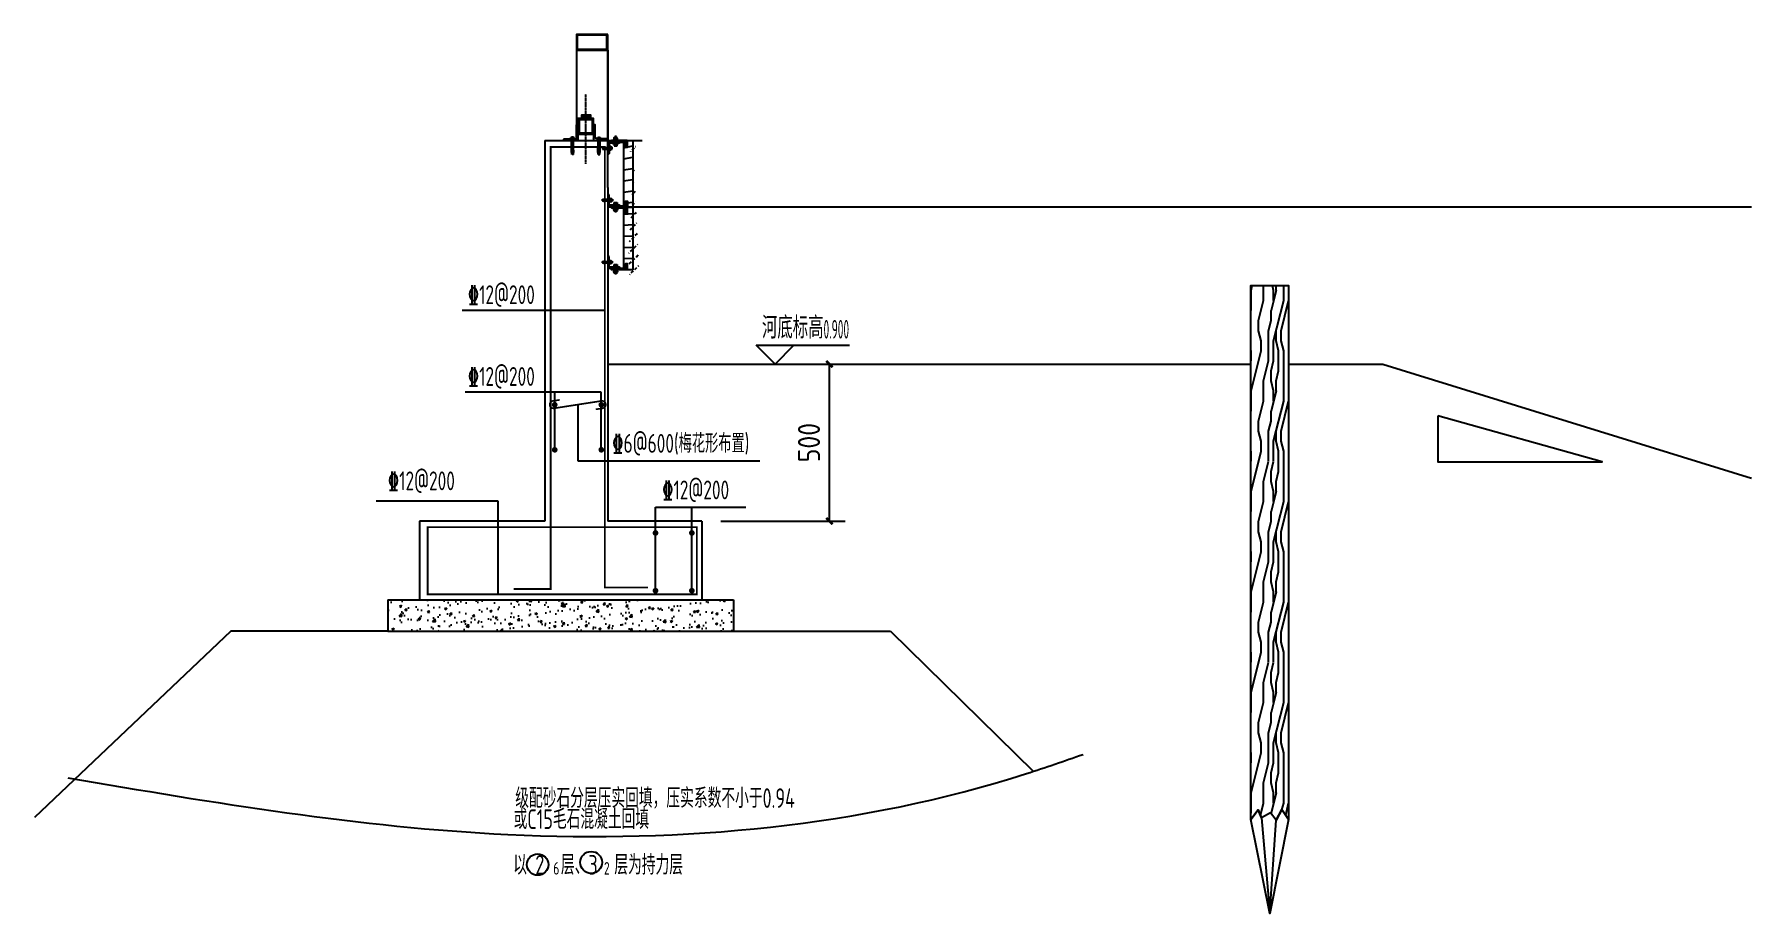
# Model space of a CAD drawing. Extents: x 343299501 to 344531018, y 671200678 to 672446893.
# Drawn here: x 344113405 to 344118873, y 671965953 to 671968753 of the extents above; entities that cross this region are included whole.
import ezdxf
from ezdxf.enums import TextEntityAlignment as Align

# ---------------------------------------------------------------- set-up
doc = ezdxf.new("R2010")
doc.units = 0
doc.header["$LTSCALE"] = 10
doc.header["$MEASUREMENT"] = 0
doc.linetypes.add('DASH', pattern=[0.35, 0.25, -0.1])
doc.linetypes.add('DOTE', pattern=[2.4200000000000004, 2, -0.2, 0.02, -0.2])
for name, color, linetype in [('0-1', 1, 'Continuous'), ('0-4', 4, 'Continuous'), ('0-5-中线', 5, 'DOTE'), ('0-8', 8, 'Continuous'), ('00-填充', 8, 'Continuous'), ('00-景观', 4, 'Continuous'), ('00-设施', 6, 'Continuous'), ('DIM_ELEV', 3, 'Continuous'), ('HJ(XT)-配景(其它)', 8, 'Continuous')]:
    doc.layers.add(name, color=color, linetype=linetype)
for name, color, linetype, lineweight in [('REIND', 1, 'Continuous', 0), ('REINL', 1, 'Continuous', 0), ('TEXT', 7, 'Continuous', 0)]:
    doc.layers.add(name, color=color, linetype=linetype, lineweight=lineweight)
doc.styles.add('_TCH_DIM', font='isocp.shx', dxfattribs={"width": 0.7, "bigfont": 'hztxt.shx'})
doc.styles.add('dim_font', font='ISOCP', dxfattribs={"width": 0.8, "bigfont": 'HZTXT'})
doc.styles.get("Standard").update_dxf_attribs({"font": 'gbenor.shx', "bigfont": 'gbcbig.shx'})
doc.styles.add('TSSD_Rein', font='tssdeng.shx', dxfattribs={"width": 0.7, "bigfont": 'hztxt.shx'})
doc.dimstyles.get("Standard").update_dxf_attribs({"dimscale": 100, "dimtxt": 3.5, "dimasz": 1, "dimexe": 2.5, "dimexo": 3, "dimgap": 1.5, "dimtad": 1, "dimdec": 0, "dimzin": 0, "dimdsep": 46, "dimtxsty": 'Standard', "dimblk": 'ARCHTICK', "dimcen": 0.09, "dimadec": 0, "dimazin": 0, "dimtfac": 1, "dimtdec": 0, "dimtix": 1, "dimtmove": 2, "dimatfit": 3, "dimfxl": 1, "dimtolj": 1, "dimtzin": 0, "dimarcsym": 0})

# ---------------------------------------------------------------- blocks, each defined once
blk = doc.blocks.new('A$C0A9333B6')
at = {"layer": 'HJ(XT)-配景(其它)', "color": 1, "linetype": 'DASH'}
for p, q in [((-4.466163769594601, 2.95355942155328), (-10.4661637695946, 2.95355942155328)), ((-10.4661637695946, 2.95355942155328), (-10.4661637695946, -13.04644057844649)), ((-4.466163769594601, 2.95355942155328), (-4.46616376959463, -13.04644057844649)), ((-4.447743607665416, 4.551718475470523), (-4.447743607665416, -14.39421847546936)), ((-4.000000000029104, 4.551718475470523), (-4.447743607665416, 4.551718475470523)), ((-4.000000000029104, -14.39421847546936), (-4.000000000029104, 4.551718475470523)), ((64.16140201549149, 0.8720531440157373), (34.21205471561774, -0.04644057844673455)), ((64.16140201549149, 0.8720531440157373), (64.16140201549149, -1.127946855984263)), ((34.21205471561774, -2.046440578446735), (-12.50588482086263, -2.04644057844672)), ((-12.50588482086263, -2.04644057844672), (-12.50588482086263, -8.046440578446493)), ((34.21205471561774, -8.046440578446962), (-12.50588482086263, -8.046440578446493)), ((-4.46616376959463, -13.04644057844649), (-10.4661637695946, -13.04644057844649)), ((-4.447743607665416, -14.39421847546936), (-4.000000000029104, -14.39421847546936)), ((34.21205471561774, -0.04644057844673455), (2.494115179137367, -0.04644057844673455)), ((2.494115179137367, -0.04644057844673455), (2.494115179137367, -10.04644057844662)), ((33.98258605311227, -10.04644057844696), (2.494115179137367, -10.04644057844662)), ((64.16140201549149, -10.96493430090977), (34.21205471561774, -10.04644057844696)), ((73.1106774201248, -0.9226674559212853), (34.4415231569341, -2.046440578446735)), ((73.11067742012483, -9.170213700972866), (34.4415231569341, -8.046440578446962)), ((64.16140201549149, -8.964934300909775), (64.16140201549149, -10.96493430090977)), ((73.1106774201248, -0.9226674559212853), (73.11067742012483, -9.170213700972866))]:
    blk.add_line(p, q, dxfattribs=at)
for points in [[(-12.3670375586004, -1.927348196687433), (-11.72864771565415, -8.194504611333457, 10.80356157906058)], [(-11.66344052408309, -1.927348196687433), (-11.02505068113683, -8.194504611333457, 10.80356157906058)], [(-10.88986257246779, -1.768558456635049), (-10.46616376959463, -5.928064908131148, 10.80356157906058)]]:
    blk.add_lwpolyline(points, format="xyb", dxfattribs=at)
at = {"layer": 'HJ(XT)-配景(其它)', "color": 1, "style": 'dim_font', "width": 0.8, "flags": 9}
for tag in ['YSIZE', 'XSIZE']:
    blk.add_attdef(tag, (-4.471157936005909, -5.72180610343554), '', height=0.5, rotation=270, dxfattribs=at)
blk = doc.blocks.new('_ArchTick')
at = {"color": 0, "linetype": 'ByBlock', "const_width": 0.4}
blk.add_lwpolyline([(-0.5, -0.5), (0.5, 0.5)], dxfattribs=at)
blk = doc.blocks.new('*D14')
at = {"color": 0, "lineweight": -2, "ltscale": 2, "transparency": 16777216}
for p, q in [((344115591.1241224, 671967703.4815705), (344115986.8439758, 671967703.4815705)), ((344115936.8439758, 671967203.2145652), (344115936.8439758, 671967703.4815705)), ((344115591.1241224, 671967203.2145652), (344115986.8439758, 671967203.2145652))]:
    blk.add_line(p, q, dxfattribs=at)
at = {"layer": 'Defpoints', "color": 0, "ltscale": 2, "transparency": 16777216}
for p in [(344115531.1241224, 671967703.4815705), (344115936.8439758, 671967703.4815705), (344115531.1241224, 671967203.2145652)]:
    blk.add_point(p, dxfattribs=at)
at = {"color": 0, "lineweight": -2, "ltscale": 2, "transparency": 16777216, "xscale": 20, "yscale": 20, "zscale": 20}
for p, rotation in [((344115936.8439758, 671967703.4815705), 90), ((344115936.8439758, 671967203.2145652), 270)]:
    blk.add_blockref('_ArchTick', p, dxfattribs=dict(at, rotation=rotation))
at = {"color": 0, "ltscale": 2, "transparency": 16777216, "insert": (344115871.8439757, 671967453.348068), "char_height": 70, "attachment_point": 5, "rotation": 90}
blk.add_mtext('\\A1;500', dxfattribs=at)

msp = doc.modelspace()

# ---------------------------------------------------------------- hatches: boundary and pattern name
h = msp.add_hatch()
h.set_pattern_fill('混凝土', color=8, scale=10)
h.set_pattern_definition([(49.99999999999999, (344113620.568378, 671968705.913483), (71.72601826007535, -6.275213498259511), [7.5, -82.5]), (355, (344113620.568378, 671968705.913483), (-13.8751333613, 75.21921337000119), [6, -66]), (100.4514, (344113626.545546, 671968705.3905491), (57.85093817140216, 68.94395420609536), [6.374019000000001, -70.1142112]), (46.18420000000002, (344113620.568378, 671968725.913483), (106.7241048625644, -16.55190143290181), [11.24999999999994, -123.7499999999996]), (96.6356, (344113629.4620525, 671968724.5341524), (93.46627055487033, 97.41178709004417), [9.561028799999999, -105.1713]), (351.1842, (344113620.568378, 671968725.913483), (93.46619451336272, 97.41186009253246), [9, -99]), (21, (344113630.568378, 671968720.913483), (59.69070521184616, -40.26188906653388), [7.5, -82.5]), (326.0000000000001, (344113630.568378, 671968720.913483), (24.33153319215817, 72.5150045046853), [6, -66]), (71.4514, (344113635.5426013, 671968717.5583224), (84.02226285814899, 32.25304967099524), [6.374019000000001, -70.1142112]), (37.50000000000001, (344113620.568378, 671968705.913483), (1.215985531729067, 33.28938538313115), [0, -65.19999999999999, 0, -67, 0, -66.25]), (7.499999999999999, (344113620.568378, 671968705.913483), (26.30695374421486, 39.44117118823603), [0, -38.2, 0, -63.7, 0, -25.25]), (327.5, (344113598.268378, 671968705.913483), (53.3822436172409, -2.255487173437976), [0, -25, 0, -78, 0, -103.5]), (317.5, (344113588.268378, 671968705.913483), (58.31861693423862, 10.01049823323177), [0, -32.5, 0, -51.8, 0, -73.5])])
h.paths.add_polyline_path([(344115631.1241224, 671966953.2145652), (344114531.1241224, 671966953.2145652), (344114531.1241224, 671966853.2145652), (344115631.1241224, 671966853.2145652)])
at = {"layer": '0-1'}
h = msp.add_hatch(dxfattribs=at)
h.set_pattern_fill('ANSI34', color=256, scale=0.8, style=0)
h.set_pattern_definition([(45.00000000000001, (149615936.6169737, 802451284.5059906), (-10.77630734528299, 10.77630734528299), []), (45.00000000000001, (149615940.2090777, 802451284.5059906), (-10.77630734528299, 10.77630734528299), []), (45.00000000000001, (149615943.8011817, 802451284.5059906), (-10.77630734528299, 10.77630734528299), []), (45.00000000000001, (149615947.3932937, 802451284.5059906), (-10.77630734528299, 10.77630734528299), [])])
edge = h.paths.add_edge_path()
edge.add_line((344115136.1241224, 671968465.2145654), (344115136.1241226, 671968415.2145655))
edge.add_line((344115136.1241226, 671968415.2145655), (344115091.1241226, 671968415.2145652))
edge.add_line((344115091.1241226, 671968415.2145652), (344115091.1241226, 671968418.5645652))
edge.add_arc((344115092.7741227, 671968418.5645652), 1.650000035762787, 90.00000206975409, 180, ccw=False)
edge.add_line((344115092.7741226, 671968420.2145653), (344115126.1241226, 671968420.2145654))
edge.add_arc((344115126.1241226, 671968425.2145654), 5, 270, 360)
edge.add_line((344115131.1241226, 671968425.2145654), (344115131.1241224, 671968463.5645654))
edge.add_arc((344115132.7741224, 671968463.5645654), 1.649999976158142, 90, 180, ccw=False)
edge.add_line((344115132.7741224, 671968465.2145654), (344115136.1241224, 671968465.2145654))
h = msp.add_hatch(dxfattribs=at)
h.set_pattern_fill('ANSI34', color=256, scale=0.8, style=0)
h.set_pattern_definition([(45.00000000000001, (149615933.7239496, 802451284.5059906), (-10.77630734528299, 10.77630734528299), []), (45.00000000000001, (149615937.3160537, 802451284.5059906), (-10.77630734528299, 10.77630734528299), []), (45.00000000000001, (149615940.9081576, 802451284.5059906), (-10.77630734528299, 10.77630734528299), []), (45.00000000000001, (149615944.5002696, 802451284.5059906), (-10.77630734528299, 10.77630734528299), [])])
edge = h.paths.add_edge_path()
edge.add_line((344115186.1241227, 671968465.2145654), (344115186.1241224, 671968415.2145655))
edge.add_line((344115186.1241224, 671968415.2145655), (344115231.1241224, 671968415.2145652))
edge.add_line((344115231.1241224, 671968415.2145652), (344115231.1241224, 671968418.5645652))
edge.add_arc((344115229.4741224, 671968418.5645652), 1.650000035762787, 0, 89.99999793024584)
edge.add_line((344115229.4741225, 671968420.2145653), (344115196.1241224, 671968420.2145654))
edge.add_arc((344115196.1241225, 671968425.2145654), 5, 180, 269.9999993169811, ccw=False)
edge.add_line((344115191.1241225, 671968425.2145654), (344115191.1241227, 671968463.5645654))
edge.add_arc((344115189.4741227, 671968463.5645654), 1.649999976158142, 0, 90)
edge.add_line((344115189.4741227, 671968465.2145654), (344115186.1241227, 671968465.2145654))
at = {"layer": '0-8'}
h = msp.add_hatch(dxfattribs=at)
h.set_pattern_fill('天然石材', color=256, scale=5, style=0)
h.set_pattern_definition([(45, (743784.5864790678, 205609.9551614523), (-17.67767660073149, 17.6776766007315), []), (45, (743793.2800915837, 205600.9795939922), (-17.67767660073149, 17.6776766007315), [9.868425, -5.6391])])
h.paths.add_polyline_path([(344115281.1241224, 671968003.2145652), (344115311.1241224, 671968003.2145652), (344115311.1241224, 671968415.214565), (344115294.3949109, 671968415.2145652), (344115294.3949109, 671968394.214565), (344115287.3949109, 671968394.2145652), (344115287.3949109, 671968409.2145652), (344115281.1241224, 671968409.2145652)])
at = {"layer": '00-填充'}
h = msp.add_hatch(dxfattribs=at)
h.set_pattern_fill('木纹02', color=256, scale=80, angle=90, style=0)
h.set_pattern_definition([(90, (344117279.1241225, 671965953.4815706), (-320, 1.959434878635765e-14), [64, -96, 32, -128]), (90, (344117271.1241225, 671966177.4815706), (-320, 1.959434878635765e-14), [64, -256]), (90, (344117255.1241225, 671966145.4815706), (-320, 1.959434878635765e-14), [32, -288]), (90, (344117247.1241225, 671965969.4815706), (-320, 1.959434878635765e-14), [16, -224, 16, -64]), (90, (344117231.1241225, 671966081.4815706), (-320, 1.959434878635765e-14), [64, -96, 16, -144]), (90, (344117223.1241225, 671966001.4815706), (-320, 1.959434878635765e-14), [48, -272]), (90, (344117215.1241225, 671966081.4815706), (-320, 1.959434878635765e-14), [96, -224]), (90, (344117207.1241225, 671965985.4815706), (-320, 1.959434878635765e-14), [64, -256]), (90, (344117199.1241225, 671966113.4815706), (-320, 1.959434878635765e-14), [160, -160]), (90, (344117183.1241225, 671966017.4815706), (-320, 1.959434878635765e-14), [32, -96, 64, -128]), (90, (344117175.1241225, 671966241.4815706), (-320, 1.959434878635765e-14), [64, -256]), (90, (344117167.1241225, 671966177.4815706), (-320, 1.959434878635765e-14), [32, -288]), (90, (344117159.1241225, 671966113.4815706), (-320, 1.959434878635765e-14), [32, -288]), (90, (344117151.1241225, 671965953.4815706), (-320, 1.959434878635765e-14), [64, -256]), (90, (344117143.1241225, 671966113.4815706), (-320, 1.959434878635765e-14), [64, -256]), (90, (344117127.1241225, 671966113.4815706), (-320, 1.959434878635765e-14), [64, -64, 64, -128]), (90, (344117111.1241225, 671966049.4815706), (-320, 1.959434878635765e-14), [32, -160, 64, -64]), (90, (344117103.1241225, 671966113.4815706), (-320, 1.959434878635765e-14), [96, -224]), (90, (344117087.1241225, 671966113.4815706), (-320, 1.959434878635765e-14), [64, -256]), (90, (344117079.1241225, 671965985.4815706), (-320, 1.959434878635765e-14), [96, -128, 32, -64]), (90, (344117063.1241225, 671965985.4815706), (-320, 1.959434878635765e-14), [160, -160]), (90, (344117055.1241225, 671966177.4815706), (-320, 1.959434878635765e-14), [32, -288]), (90, (344117047.1241225, 671966081.4815706), (-320, 1.959434878635765e-14), [64, -256]), (90, (344117039.1241225, 671966017.4815706), (-320, 1.959434878635765e-14), [32, -128, 32, -128]), (90, (344117031.1241225, 671965985.4815706), (-320, 1.959434878635765e-14), [32, -96, 64, -128]), (90, (344117023.1241225, 671966049.4815706), (-320, 1.959434878635765e-14), [32, -160, 32, -96]), (90, (344117015.1241225, 671966113.4815706), (-320, 1.959434878635765e-14), [96, -224]), (90, (344116999.1241225, 671965985.4815706), (-320, 1.959434878635765e-14), [64, -256]), (90, (344116991.1241225, 671966145.4815706), (-320, 1.959434878635765e-14), [32, -288]), (90, (344116983.1241225, 671966209.4815706), (-320, 1.959434878635765e-14), [32, -288]), (104.03624347, (344117255.1241225, 671966177.4815706), (1.170271174302282e-08, 319.9999999908682), [32.96, -1286.43376832]), (104.03624347, (344117183.1241225, 671966209.4815706), (1.170271174302282e-08, 319.9999999908682), [32.96, -1286.43376832]), (104.03624347, (344116991.1241225, 671966177.4815706), (1.170271174302282e-08, 319.9999999908682), [32.96, -1286.43376832]), (104.03624347, (344117111.1241225, 671966081.4815706), (1.170271174302282e-08, 319.9999999908682), [32.96, -1286.43376832]), (104.03624347, (344117063.1241225, 671966145.4815706), (1.170271174302282e-08, 319.9999999908682), [32.96, -1286.43376832]), (104.03624347, (344117087.1241225, 671966177.4815706), (1.170271174302282e-08, 319.9999999908682), [32.96, -1286.43376832]), (104.03624347, (344117031.1241225, 671966017.4815706), (1.170271174302282e-08, 319.9999999908682), [32.96, -1286.43376832]), (104.03624347, (344117047.1241225, 671966145.4815706), (1.170271174302282e-08, 319.9999999908682), [32.96, -1286.43376832]), (104.03624347, (344117167.1241225, 671966209.4815706), (1.170271174302282e-08, 319.9999999908682), [65.92, -1253.47376832]), (104.03624347, (344117143.1241225, 671966177.4815706), (1.170271174302282e-08, 319.9999999908682), [65.92, -1253.47376832]), (104.03624347, (344117127.1241225, 671966177.4815706), (1.170271174302282e-08, 319.9999999908682), [65.92, -1253.47376832]), (255.9637565300001, (344117231.1241225, 671966081.4815706), (1.170277913573561e-08, -319.9999999908682), [32.96, -65.92, 32.96, -1187.55376832]), (255.9637565300001, (344117183.1241225, 671966017.4815706), (1.170277913573561e-08, -319.9999999908682), [32.96, -1286.43376832]), (255.9637565300001, (344117039.1241225, 671966017.4815706), (1.170277913573561e-08, -319.9999999908682), [65.92, -1253.47376832]), (284.03624347, (344117271.1241225, 671966177.4815706), (-1.170274727015961e-08, -319.9999999908682), [32.96, -1286.43376832]), (75.96375652999997, (344117271.1241225, 671966241.4815706), (-1.170259261826747e-08, 319.9999999908682), [32.96, -1286.43376832]), (75.96375652999997, (344117159.1241225, 671966145.4815706), (-1.170259261826747e-08, 319.9999999908682), [32.96, -1286.43376832]), (75.96375652999997, (344117103.1241225, 671966209.4815706), (-1.170259261826747e-08, 319.9999999908682), [32.96, -1286.43376832]), (75.96375652999997, (344117079.1241225, 671966081.4815706), (-1.170259261826747e-08, 319.9999999908682), [32.96, -1286.43376832]), (75.96375652999997, (344117039.1241225, 671966049.4815706), (-1.170259261826747e-08, 319.9999999908682), [32.96, -1286.43376832]), (75.96375652999997, (344117023.1241225, 671966081.4815706), (-1.170259261826747e-08, 319.9999999908682), [32.96, -1286.43376832]), (75.96375652999997, (344117079.1241225, 671966081.4815706), (-1.170259261826747e-08, 319.9999999908682), [32.96, -1286.43376832]), (75.96375652999997, (344117031.1241225, 671966177.4815706), (-1.170259261826747e-08, 319.9999999908682), [131.84, -1187.55376832]), (75.96375652999997, (344117247.1241225, 671965985.4815706), (-1.170259261826747e-08, 319.9999999908682), [131.84, -1187.55376832]), (75.96375652999997, (344117223.1241225, 671966017.4815706), (-1.170259261826747e-08, 319.9999999908682), [131.84, -1187.55376832]), (75.96375652999997, (344117207.1241225, 671966049.4815706), (-1.170259261826747e-08, 319.9999999908682), [32.96, -65.92, 65.92, -1154.59376832]), (75.96375652999997, (344117183.1241225, 671966049.4815706), (-1.170259261826747e-08, 319.9999999908682), [65.92, -65.92, 65.92, -1121.63376832]), (75.96375652999997, (344117151.1241225, 671966017.4815706), (-1.170259261826747e-08, 319.9999999908682), [131.84, -1187.55376832]), (75.96375652999997, (344117127.1241225, 671965985.4815706), (-1.170259261826747e-08, 319.9999999908682), [131.84, -1187.55376832]), (75.96375652999997, (344117111.1241225, 671965985.4815706), (-1.170259261826747e-08, 319.9999999908682), [131.84, -1187.55376832]), (75.96375652999997, (344117015.1241225, 671966209.4815706), (-1.170259261826747e-08, 319.9999999908682), [32.96, -1286.43376832]), (75.96376753, (344116983.1241225, 671966241.4815706), (-6.144729236362664e-05, 319.9999999908623), [65.92, -1253.47376832]), (75.96376753, (344116999.1241225, 671966049.4815706), (-6.144729236362664e-05, 319.9999999908623), [65.92, -1253.47376832]), (75.96375753000005, (344117279.1241225, 671966017.4815706), (-5.59675636319199e-06, 319.9999999908682), [131.84, -1187.55376832]), (75.96375753000005, (344117055.1241225, 671966209.4815706), (-5.59675636319199e-06, 319.9999999908682), [98.88, -1220.51376832]), (75.96375753000005, (344117079.1241225, 671966241.4815706), (-5.59675636319199e-06, 319.9999999908682), [197.76, -1121.63376832])])
h.paths.add_polyline_path([(344117399.1241225, 671966253.4815706), (344117377.0300542, 671966285.2538304), (344117358.97066, 671966251.6383387), (344117339.1241225, 671965953.4815706)], flags=17)
h.paths.add_polyline_path([(344117312.2458589, 671966258.805037), (344117301.5842454, 671966284.5596834), (344117279.1241225, 671966253.4815706), (344117339.1241225, 671965953.4815706)], flags=17)
h.paths.add_polyline_path([(344117312.2458589, 671966258.805037), (344117339.1241225, 671965953.4815706), (344117279.1241225, 671966253.4815706), (344117279.1241225, 671967953.4815706), (344117399.1241225, 671967953.4815706), (344117399.1241225, 671966253.4815706), (344117339.1241225, 671965953.4815706), (344117358.97066, 671966251.6383387), (344117377.0300542, 671966285.2538304), (344117399.1241225, 671966253.4815706), (344117377.0300542, 671966285.2538304), (344117358.97066, 671966251.6383387), (344117340.9964722, 671966274.2360933), (344117312.2458589, 671966258.805037), (344117301.5842454, 671966284.5596834), (344117279.1241225, 671966253.4815706), (344117301.5842454, 671966284.5596834)])

# ---------------------------------------------------------------- linework, layer by layer
msp.add_line((344115031.1241224, 671968415.2145652), (344115340.8546481, 671968415.2145652))
at = {"color": 4}
msp.add_line((344115231.1241224, 671968265.2145652), (344115231.1241224, 671967203.2145652), dxfattribs=at)
at = {"ltscale": 2}
for p, q in [((344115221.7880776, 671967874.1724203), (344114767.9663678, 671967874.1724203)), ((344115210.5665618, 671967613.8760474), (344114776.8425148, 671967613.8760474)), ((344115062.2155164, 671967434.9236761), (344115062.2155164, 671967613.8760474)), ((344115135.4991989, 671967574.2620775), (344115135.4991989, 671967395.7833804)), ((344115210.5665618, 671967434.9236761), (344115210.5665618, 671967613.8760474)), ((344115135.4991989, 671967395.7833804), (344115715.5141897, 671967395.7833804)), ((344114881.7521663, 671967266.3442422), (344114493.8389366, 671967266.3442422)), ((344114881.7521663, 671966971.144206), (344114881.7521663, 671967266.3442422)), ((344115383.0767527, 671966981.8432767), (344115383.0767527, 671967247.3082335)), ((344115383.0767527, 671967247.3082335), (344115670.9899824, 671967247.3082335)), ((344115498.8205618, 671966986.3432767), (344115498.8205618, 671967247.3082335)), ((344114030.7490115, 671966853.2145652), (344113405.2388089, 671966260.1166766)), ((344114532.7490115, 671966853.2145652), (344114030.7490115, 671966853.2145652)), ((344115629.4992334, 671966853.2145652), (344116131.4992334, 671966853.2145652)), ((344116131.4992334, 671966853.2145652), (344116586.562037, 671966406.5714456))]:
    msp.add_line(p, q, dxfattribs=at)
at = {"color": 8}
for points in [[(344115231.1241224, 671968753.2112666), (344115131.1241224, 671968753.2112666), (344115131.1241224, 671968703.2112666), (344115231.1241224, 671968703.2112666), (344115231.1241224, 671968753.2112666)], [(344115131.1241224, 671968703.2112666), (344115131.1241224, 671968415.2112666)], [(344115231.1241224, 671968703.2112666), (344115231.1241224, 671968415.2112666)]]:
    msp.add_lwpolyline(points, dxfattribs=at)
msp.add_lwpolyline([(344115228.1241224, 671968750.2112666), (344115134.1241224, 671968750.2112666), (344115134.1241224, 671968706.2112666), (344115228.1241224, 671968706.2112666)], close=True, dxfattribs=at)
at = {"color": 8, "ltscale": 2}
msp.add_lwpolyline([(344115231.1241224, 671968415.2145652), (344115231.1241224, 671968711.2069693)], dxfattribs=at)
at = {"color": 4}
for points in [[(344115031.1241224, 671968415.2145652), (344115031.1241224, 671967203.2145652)], [(344115281.1241224, 671968409.2145652), (344115281.1241224, 671968003.2145652)], [(344115294.3949109, 671968415.2145652), (344115311.1241224, 671968415.2145652)], [(344115311.1241224, 671968415.2145652), (344115311.1241224, 671968003.2145652)], [(344115294.3949109, 671968203.2145652), (344115311.1241224, 671968203.2145652)], [(344115311.1241224, 671968003.2145652), (344115281.1241224, 671968003.2145652)], [(344117399.1241225, 671967703.4815705), (344117699.1241225, 671967703.4815705), (344118873.3977724, 671967339.656801)], [(344115031.1241224, 671967203.2145652), (344114631.1241224, 671967203.2145652)], [(344114631.1241224, 671967203.2145652), (344114631.1241224, 671966953.2145652)], [(344115531.1241224, 671967203.2145652), (344115231.1241224, 671967203.2145652)], [(344115531.1241224, 671967203.2145652), (344115531.1241224, 671966953.2145652)], [(344114531.1241224, 671966953.2145652), (344115631.1241224, 671966953.2145652)], [(344114531.1241224, 671966953.2145652), (344114531.1241224, 671966853.2145652), (344115631.1241224, 671966853.2145652)], [(344115631.1241224, 671966953.2145652), (344115631.1241224, 671966853.2145652)]]:
    msp.add_lwpolyline(points, dxfattribs=at)
at = {"color": 5}
msp.add_lwpolyline([(344115231.1241224, 671968203.4815705), (344118873.3977724, 671968203.4815705)], dxfattribs=at)
at = {"ltscale": 2}
for centre, radius in [((344115007.7849386, 671966109.7371116), 34.18961977958679), ((344115178.1152619, 671966116.5742183), 34.94975244998932)]:
    msp.add_circle(centre, radius, dxfattribs=at)
msp.add_spline([(344113512.0393914, 671966385.779672), (344114912.4046176, 671966205.7753695), (344116564.2957465, 671966399.3639772), (344116744.4394454, 671966460.49335)], degree=3, dxfattribs=at)
at = {"layer": '0-1'}
for points in [[(344115147.7011032, 671968485.2145655), (344115177.4401659, 671968485.2145655), (344115177.4401659, 671968496.0356832), (344115147.7011032, 671968496.0356832)], [(344115140.1241226, 671968481.2145655), (344115140.1241226, 671968439.2145655), (344115182.1241226, 671968439.2145655), (344115182.1241226, 671968481.2145655)]]:
    msp.add_lwpolyline(points, close=True, dxfattribs=at)
for points in [[(344115147.7011032, 671968496.0356832), (344115177.4401659, 671968496.0356832)], [(344115147.7011032, 671968494.3743709), (344115177.4401659, 671968494.3743709)], [(344115136.1241226, 671968485.2145655), (344115136.1241226, 671968435.2145655), (344115186.1241226, 671968435.2145655), (344115186.1241226, 671968485.2145655), (344115136.1241226, 671968485.2145655)], [(344115147.7011032, 671968493.1560752), (344115177.4401659, 671968493.1560752)]]:
    msp.add_lwpolyline(points, dxfattribs=at)
for points in [[(344115136.1241224, 671968465.2145654), (344115136.1241226, 671968415.2145655), (344115091.1241226, 671968415.2145652), (344115091.1241226, 671968418.5645652, -0.4142135623729739), (344115092.7741226, 671968420.2145653), (344115126.1241226, 671968420.2145654, 0.4142135623730935), (344115131.1241226, 671968425.2145654), (344115131.1241224, 671968463.5645654, -0.4142135623729739), (344115132.7741224, 671968465.2145654)], [(344115186.1241227, 671968465.2145654), (344115186.1241224, 671968415.2145655), (344115231.1241224, 671968415.2145652), (344115231.1241224, 671968418.5645652, 0.4142135623729739), (344115229.4741225, 671968420.2145653), (344115196.1241224, 671968420.2145654, -0.4142135623730935), (344115191.1241225, 671968425.2145654), (344115191.1241227, 671968463.5645654, 0.4142135623729739), (344115189.4741227, 671968465.2145654)], [(344115235.1241224, 671968374.2145652, -0.4142135623730951), (344115231.1241224, 671968370.2145652), (344115231.1241224, 671968370.2145652), (344115231.1241224, 671968410.2145652), (344115271.1241224, 671968410.2145652, -0.4142135623730728), (344115267.1241224, 671968406.2145652), (344115235.1241224, 671968406.2145652)], [(344115235.1241224, 671968241.7145652, 0.4142135623730951), (344115231.1241224, 671968245.7145652), (344115231.1241224, 671968245.7145652), (344115231.1241224, 671968205.7145652), (344115271.1241224, 671968205.7145652, 0.4142135623730728), (344115267.1241224, 671968209.7145652), (344115235.1241224, 671968209.7145652)], [(344115235.1241224, 671968044.2145652, 0.4142135623730951), (344115231.1241224, 671968048.2145652), (344115231.1241224, 671968048.2145652), (344115231.1241224, 671968008.2145652), (344115271.1241224, 671968008.2145652, 0.4142135623730728), (344115267.1241224, 671968012.2145652), (344115235.1241224, 671968012.2145652)]]:
    msp.add_lwpolyline(points, format="xyb", close=True, dxfattribs=at)
at = {"layer": '0-4'}
for points in [[(344115231.1241225, 671968265.2145652), (344115231.1241225, 671968415.2145652)], [(344115281.1241224, 671968409.2145652), (344115287.3949109, 671968409.2145652), (344115287.3949109, 671968394.2145652), (344115294.3949109, 671968394.2145652), (344115294.3949109, 671968415.2145652)], [(344115281.1241224, 671968206.7145652), (344115287.3949109, 671968206.7145652), (344115287.3949109, 671968221.7145652), (344115294.3949109, 671968221.7145652), (344115294.3949109, 671968203.2145652)], [(344115281.1241224, 671968199.7145652), (344115287.3949109, 671968199.7145652), (344115287.3949109, 671968184.7145652), (344115294.3949109, 671968184.7145652), (344115294.3949109, 671968203.2145652)], [(344115231.1241224, 671967703.4815705), (344117279.1241225, 671967703.4815705)]]:
    msp.add_lwpolyline(points, dxfattribs=at)
at = {"layer": '0-5-中线', "ltscale": 0.03}
msp.add_line((344115161.1241226, 671968341.0799677), (344115161.1241226, 671968563.242776), dxfattribs=at)
at = {"layer": '00-景观'}
msp.add_lwpolyline([(344117312.2458589, 671966258.805037), (344117339.1241225, 671965953.4815706), (344117279.1241225, 671966253.4815706), (344117279.1241225, 671967953.4815706), (344117399.1241225, 671967953.4815706), (344117399.1241225, 671966253.4815706), (344117339.1241225, 671965953.4815706), (344117358.97066, 671966251.6383387), (344117377.0300542, 671966285.2538304), (344117399.1241225, 671966253.4815706), (344117377.0300542, 671966285.2538304), (344117358.97066, 671966251.6383387), (344117340.9964722, 671966274.2360933), (344117312.2458589, 671966258.805037), (344117301.5842454, 671966284.5596834), (344117279.1241225, 671966253.4815706), (344117301.5842454, 671966284.5596834), (344117312.2458589, 671966258.805037)], dxfattribs=at)
at = {"layer": '00-设施'}
for p, q in [((344115214.2392381, 671968392.8649749), (344115221.8254887, 671968394.4292479)), ((344115214.2392381, 671968392.8649749), (344115214.2392381, 671968387.97782)), ((344115214.2392381, 671968392.8649749), (344115231.1241224, 671968392.8649749)), ((344115214.2392381, 671968387.97782), (344115221.8254888, 671968386.413547)), ((344115214.2392381, 671968387.97782), (344115231.1241224, 671968387.97782)), ((344115221.8254887, 671968394.4292479), (344115221.8254888, 671968392.8649749)), ((344115221.8254888, 671968386.413547), (344115221.8254888, 671968387.97782)), ((344115236.795008, 671968395.3896312), (344115236.795008, 671968385.7017503)), ((344115236.795008, 671968387.4404453), (344115236.795008, 671968393.6301144)), ((344115240.6597762, 671968395.9896312), (344115237.395008, 671968395.9896312)), ((344115237.395008, 671968385.1017503), (344115240.6597762, 671968385.1017503)), ((344115237.4081959, 671968393.2823582), (344115240.6465884, 671968393.2823582)), ((344115237.4081959, 671968387.8090233), (344115240.6465884, 671968387.8090233)), ((344115241.2597762, 671968385.7017503), (344115241.2597762, 671968395.3896312)), ((344115245.4507914, 671968393.4891708), (344115241.2597762, 671968393.4891708)), ((344115241.2597762, 671968387.3536241), (344115245.4507914, 671968387.3536241)), ((344115245.4507914, 671968387.3536241), (344115245.4507914, 671968393.4891708)), ((344115249.7908503, 671968402.9014242), (344115249.7908503, 671968406.2413849)), ((344115249.7908503, 671968402.9014242), (344115262.7472188, 671968402.9014242)), ((344115249.8847168, 671968417.2338803), (344115249.8847168, 671968415.2145652)), ((344115262.6533524, 671968417.2338803), (344115249.8847168, 671968417.2338803)), ((344115250.7008009, 671968422.7695341), (344115250.7008009, 671968419.5047659)), ((344115251.0199606, 671968423.3695341), (344115260.9886818, 671968423.3695341)), ((344115261.312161, 671968402.9014242), (344115251.2259081, 671968402.9014242)), ((344115251.2259081, 671968402.9014242), (344115251.2259081, 671968398.3296808)), ((344115251.2259081, 671968398.3296808), (344115261.312161, 671968398.3296808)), ((344115260.9886818, 671968423.3695341), (344115251.3008009, 671968423.3695341)), ((344115251.3008009, 671968418.9047658), (344115260.9886818, 671968418.9047658)), ((344115259.2499867, 671968418.9047658), (344115253.0603176, 671968418.9047658)), ((344115253.2012613, 671968427.5605493), (344115253.2012613, 671968423.3695341)), ((344115259.3368079, 671968427.5605493), (344115253.2012613, 671968427.5605493)), ((344115253.4080738, 671968419.5179536), (344115253.4080738, 671968422.7563462)), ((344115253.8254572, 671968398.3296808), (344115253.8254572, 671968402.9014242)), ((344115258.7126119, 671968398.3296808), (344115258.712612, 671968402.9014242)), ((344115258.8814088, 671968419.5179536), (344115258.8814088, 671968422.7563462)), ((344115259.3368079, 671968423.3695341), (344115259.3368079, 671968427.5605493)), ((344115260.9886818, 671968423.3695341), (344115261.3128479, 671968423.3695341)), ((344115261.312161, 671968398.3296808), (344115261.312161, 671968402.9014242)), ((344115261.5886818, 671968419.5047659), (344115261.5886818, 671968422.7695341)), ((344115262.6533524, 671968415.2145652), (344115262.6533524, 671968417.2338803)), ((344115262.7472188, 671968402.9014242), (344115262.7472188, 671968406.2413849)), ((344115214.2392381, 671968227.9513103), (344115221.8254888, 671968229.5155833)), ((344115214.2392381, 671968227.9513103), (344115231.1241224, 671968227.9513103)), ((344115214.2392381, 671968223.0641555), (344115214.2392381, 671968227.9513103)), ((344115214.2392381, 671968223.0641555), (344115231.1241224, 671968223.0641555)), ((344115214.2392381, 671968223.0641555), (344115221.8254888, 671968221.4998825)), ((344115221.8254888, 671968229.5155833), (344115221.8254888, 671968227.9513103)), ((344115221.8254888, 671968221.4998825), (344115221.8254888, 671968223.0641555)), ((344115237.1048073, 671968220.5394992), (344115237.1048073, 671968230.22738)), ((344115237.1048073, 671968228.488685), (344115237.1048073, 671968222.2990159)), ((344115237.7048073, 671968230.8273801), (344115240.9695756, 671968230.8273801)), ((344115237.7179952, 671968228.120107), (344115240.9563877, 671968228.120107)), ((344115237.7179952, 671968222.6467721), (344115240.9563877, 671968222.6467721)), ((344115241.5695755, 671968230.22738), (344115241.5695755, 671968220.5394992)), ((344115241.5695755, 671968220.2586589), (344115241.5695755, 671968230.22738)), ((344115241.5695755, 671968228.5755062), (344115245.7605907, 671968228.5755062)), ((344115245.7605907, 671968222.4399595), (344115241.5695755, 671968222.4399595)), ((344115245.7605907, 671968228.5755062), (344115245.7605907, 671968222.4399595)), ((344115240.9695756, 671968219.9394991), (344115237.7048073, 671968219.9394991)), ((344115249.7908503, 671968213.0277061), (344115262.7472188, 671968213.0277061)), ((344115249.7908503, 671968213.0277061), (344115249.7908503, 671968209.6877455)), ((344115249.8847168, 671968198.69525), (344115249.8847168, 671968200.7145652)), ((344115262.6533524, 671968198.69525), (344115249.8847168, 671968198.69525)), ((344115250.7008009, 671968193.1595962), (344115250.7008009, 671968196.4243644)), ((344115251.0199606, 671968192.5595962), (344115260.9886818, 671968192.5595962)), ((344115251.2259081, 671968217.5994494), (344115261.312161, 671968217.5994495)), ((344115251.2259081, 671968213.0277061), (344115251.2259081, 671968217.5994494)), ((344115261.312161, 671968213.0277061), (344115251.2259081, 671968213.0277061)), ((344115251.3008009, 671968197.0243645), (344115260.9886818, 671968197.0243645)), ((344115260.9886818, 671968192.5595962), (344115251.3008009, 671968192.5595962)), ((344115259.2499867, 671968197.0243645), (344115253.0603176, 671968197.0243645)), ((344115253.2012613, 671968188.368581), (344115253.2012613, 671968192.5595962)), ((344115259.3368079, 671968188.368581), (344115253.2012613, 671968188.368581)), ((344115253.8254572, 671968217.5994495), (344115253.8254572, 671968213.0277061)), ((344115258.7126119, 671968217.5994494), (344115258.7126119, 671968213.0277061)), ((344115258.8814088, 671968196.4111767), (344115258.8814088, 671968193.1727841)), ((344115259.3368079, 671968192.5595962), (344115259.3368079, 671968188.368581)), ((344115260.9886818, 671968192.5595962), (344115261.3128479, 671968192.5595962)), ((344115261.312161, 671968217.5994495), (344115261.312161, 671968213.0277061)), ((344115261.5886818, 671968196.4243644), (344115261.5886818, 671968193.1595962)), ((344115262.6533524, 671968200.7145652), (344115262.6533524, 671968198.69525)), ((344115262.7472188, 671968213.0277061), (344115262.7472188, 671968209.6877455)), ((344115214.2392381, 671968030.4513103), (344115221.8254888, 671968032.0155833)), ((344115214.2392381, 671968025.5641555), (344115214.2392381, 671968030.4513103)), ((344115214.2392381, 671968030.4513103), (344115231.1241224, 671968030.4513103)), ((344115214.2392381, 671968025.5641555), (344115221.8254887, 671968023.9998825)), ((344115214.2392381, 671968025.5641555), (344115231.1241224, 671968025.5641555)), ((344115221.8254888, 671968032.0155833), (344115221.8254888, 671968030.4513103)), ((344115221.8254887, 671968023.9998825), (344115221.8254888, 671968025.5641555)), ((344115236.795008, 671968023.0394992), (344115236.795008, 671968032.72738)), ((344115236.795008, 671968030.988685), (344115236.795008, 671968024.7990159)), ((344115237.395008, 671968033.3273801), (344115240.6597762, 671968033.3273801)), ((344115240.6597762, 671968022.4394991), (344115237.395008, 671968022.4394991)), ((344115237.4081959, 671968030.620107), (344115240.6465884, 671968030.620107)), ((344115237.4081959, 671968025.1467721), (344115240.6465884, 671968025.1467721)), ((344115241.2597762, 671968032.72738), (344115241.2597762, 671968023.0394992)), ((344115241.2597762, 671968031.0755062), (344115245.4507914, 671968031.0755062)), ((344115245.4507914, 671968024.9399595), (344115241.2597762, 671968024.9399595)), ((344115245.4507914, 671968031.0755062), (344115245.4507914, 671968024.9399595)), ((344115249.7908503, 671968015.5277061), (344115249.7908503, 671968012.1877455)), ((344115249.7908503, 671968015.5277061), (344115262.7472188, 671968015.5277061)), ((344115249.8847168, 671968001.19525), (344115249.8847168, 671968003.2145652)), ((344115251.2259081, 671968015.5277061), (344115251.2259081, 671968020.0994495)), ((344115251.2259081, 671968020.0994495), (344115261.312161, 671968020.0994495)), ((344115261.312161, 671968015.5277061), (344115251.2259081, 671968015.5277061)), ((344115253.8254572, 671968020.0994495), (344115253.8254572, 671968015.5277061)), ((344115258.7126119, 671968020.0994495), (344115258.712612, 671968015.5277061)), ((344115261.312161, 671968020.0994495), (344115261.312161, 671968015.5277061)), ((344115262.6533524, 671968003.2145652), (344115262.6533524, 671968001.19525)), ((344115262.7472188, 671968015.5277061), (344115262.7472188, 671968012.1877455)), ((344115262.6533524, 671968001.19525), (344115249.8847168, 671968001.19525)), ((344115250.7008009, 671967995.6595962), (344115250.7008009, 671967998.9243644)), ((344115251.0199606, 671967995.0595962), (344115260.9886818, 671967995.0595962)), ((344115251.3008009, 671967999.5243645), (344115260.9886818, 671967999.5243645)), ((344115260.9886818, 671967995.0595962), (344115251.3008009, 671967995.0595962)), ((344115259.2499867, 671967999.5243645), (344115253.0603176, 671967999.5243645)), ((344115253.2012613, 671967990.868581), (344115253.2012613, 671967995.0595962)), ((344115259.3368079, 671967990.868581), (344115253.2012613, 671967990.868581)), ((344115253.4080738, 671967998.9111767), (344115253.4080738, 671967995.6727841)), ((344115258.8814088, 671967998.9111767), (344115258.8814088, 671967995.6727841)), ((344115259.3368079, 671967995.0595962), (344115259.3368079, 671967990.868581)), ((344115260.9886818, 671967995.0595962), (344115261.3128479, 671967995.0595962)), ((344115261.5886818, 671967998.9243644), (344115261.5886818, 671967995.6595962))]:
    msp.add_line(p, q, dxfattribs=at)
for points in [[(344115236.795008, 671968385.7017503), (344115236.795008, 671968395.1410446), (344115235.1241224, 671968395.1410446), (344115235.1241224, 671968385.7017503)], [(344115260.9886818, 671968418.9047658), (344115251.5493874, 671968418.9047658), (344115251.5493874, 671968417.2338803), (344115260.9886818, 671968417.2338803)], [(344115237.1048073, 671968230.22738), (344115237.1048073, 671968220.7880857), (344115235.1241224, 671968220.7880857), (344115235.1241224, 671968230.22738)], [(344115260.9886818, 671968197.0243645), (344115251.5493874, 671968197.0243645), (344115251.5493874, 671968198.69525), (344115260.9886818, 671968198.69525)], [(344115236.795008, 671968032.72738), (344115236.795008, 671968023.2880857), (344115235.1241224, 671968023.2880857), (344115235.1241224, 671968032.72738)], [(344115260.9886818, 671967999.5243645), (344115251.5493874, 671967999.5243645), (344115251.5493874, 671968001.19525), (344115260.9886818, 671968001.19525)]]:
    msp.add_lwpolyline(points, close=True, dxfattribs=at)
for points in [[(344115293.3949109, 671968415.2145652), (344115242.6115554, 671968415.2145652), (344115242.6115554, 671968410.2145652), (344115288.3949109, 671968410.2145652), (344115288.3949109, 671968395.2145652), (344115293.3949109, 671968395.2145652), (344115293.3949109, 671968415.2145652)], [(344115288.3949109, 671968200.7145652), (344115288.3949109, 671968185.7145652), (344115293.3949109, 671968185.7145652), (344115293.3949109, 671968220.7145652), (344115288.3949109, 671968220.7145652), (344115288.3949109, 671968205.7145652), (344115242.6115554, 671968205.7145652), (344115242.6115554, 671968200.7145652), (344115288.3949109, 671968200.7145652)], [(344115293.3949109, 671968003.2145652), (344115242.6115554, 671968003.2145652), (344115242.6115554, 671968008.2145652), (344115288.3949109, 671968008.2145652), (344115288.3949109, 671968023.2145652), (344115293.3949109, 671968023.2145652), (344115293.3949109, 671968003.2145652)]]:
    msp.add_lwpolyline(points, dxfattribs=at)
for centre, radius, start, end in [((344115237.395008, 671968395.3896312), 0.6000000000000001, 90, 180), ((344115237.6677819, 671968394.1688863), 0.9237516704571676, 199.123539004523, 253.6793407305194), ((344115237.6677819, 671968392.39583), 0.9237516704571676, 106.3206592694806, 160.876460995477), ((344115237.6677819, 671968388.6955514), 0.9237516704571676, 199.123539004523, 253.6793407305194), ((344115237.6677818, 671968386.922495), 0.9237516704571676, 106.3206592694806, 160.876460995477), ((344115237.395008, 671968385.7017503), 0.6000000000000001, 180, 270), ((344115240.3870023, 671968394.1688863), 0.9237516704571676, 286.3206592694806, 340.876460995477), ((344115240.3870023, 671968392.39583), 0.9237516704571676, 19.12353900452299, 73.67934073051937), ((344115240.3870023, 671968388.6955514), 0.9237516704571676, 286.3206592694806, 340.876460995477), ((344115240.3870023, 671968386.922495), 0.9237516704571676, 19.12353900452299, 73.67934073051937), ((344115240.6597762, 671968395.3896312), 0.6000000000000001, 0, 90), ((344115240.6597762, 671968385.7017503), 0.6000000000000001, 270, 0), ((344115251.3008009, 671968422.7695341), 0.6000000000000001, 90, 180), ((344115251.3008009, 671968419.5047659), 0.6000000000000001, 180, 270), ((344115252.5215456, 671968422.4967602), 0.9237516704571676, 16.32065926940602, 70.876462114223), ((344115252.5215456, 671968419.7775397), 0.9237516704571676, 289.123537885777, 343.679340730594), ((344115254.294602, 671968422.4967602), 0.9237516704571676, 109.123537885777, 163.679340730594), ((344115254.294602, 671968419.7775397), 0.9237516704571676, 196.320659269406, 250.876462114223), ((344115257.9948806, 671968422.4967602), 0.9237516704571676, 16.32065926940602, 70.876462114223), ((344115257.9948806, 671968419.7775397), 0.9237516704571676, 289.123537885777, 343.679340730594), ((344115259.767937, 671968422.4967602), 0.9237516704571676, 109.123537885777, 163.679340730594), ((344115259.767937, 671968419.7775397), 0.9237516704571676, 196.320659269406, 250.876462114223), ((344115260.9886818, 671968422.7695341), 0.6000000000000001, 0, 90), ((344115260.9886818, 671968419.5047659), 0.6000000000000001, 270, 0), ((344115237.7048073, 671968230.22738), 0.6000000000000001, 90, 180), ((344115237.9775812, 671968229.0066353), 0.9237516704571676, 199.123539004523, 253.6793407305194), ((344115237.9775812, 671968227.2335789), 0.9237516704571676, 106.3206592694806, 160.876460995477), ((344115237.9775812, 671968223.5333004), 0.9237516704571676, 199.123539004523, 253.6793407305194), ((344115237.9775812, 671968221.760244), 0.9237516704571676, 106.3206592694806, 160.876460995477), ((344115240.6968017, 671968229.0066353), 0.9237516704571676, 286.3206592694806, 340.876460995477), ((344115240.6968017, 671968227.2335789), 0.9237516704571676, 19.12353900452299, 73.67934073051937), ((344115240.6968017, 671968223.5333004), 0.9237516704571676, 286.3206592694806, 340.876460995477), ((344115240.6968017, 671968221.760244), 0.9237516704571676, 19.12353900452299, 73.67934073051937), ((344115240.9695756, 671968230.22738), 0.6000000000000001, 0, 90), ((344115237.7048073, 671968220.5394992), 0.6000000000000001, 180, 270), ((344115240.9695756, 671968220.5394992), 0.6000000000000001, 270, 0), ((344115251.3008009, 671968196.4243644), 0.6000000000000001, 90, 180), ((344115251.3008009, 671968193.1595962), 0.6000000000000001, 180, 270), ((344115252.5215456, 671968196.1515906), 0.9237516704571676, 16.32065926940602, 70.876462114223), ((344115254.294602, 671968196.1515906), 0.9237516704571676, 109.123537885777, 163.679340730594), ((344115257.9948806, 671968196.1515906), 0.9237516704571676, 16.32065926940602, 70.876462114223), ((344115257.9948806, 671968193.4323701), 0.9237516704571676, 289.123537885777, 343.679340730594), ((344115259.767937, 671968196.1515906), 0.9237516704571676, 109.123537885777, 163.679340730594), ((344115259.767937, 671968193.4323701), 0.9237516704571676, 196.320659269406, 250.876462114223), ((344115260.9886818, 671968196.4243644), 0.6000000000000001, 0, 90), ((344115260.9886818, 671968193.1595962), 0.6000000000000001, 270, 0), ((344115237.395008, 671968032.72738), 0.6000000000000001, 90, 180), ((344115237.6677818, 671968031.5066353), 0.9237516704571676, 199.1235454579516, 253.6793407305194), ((344115237.6677819, 671968029.7335789), 0.9237516704571676, 106.3206592694806, 160.8764545420484), ((344115237.6677819, 671968026.0333003), 0.9237516704571676, 199.1235454579516, 253.6793407305194), ((344115237.6677819, 671968024.260244), 0.9237516704571676, 106.3206592694806, 160.8764545420484), ((344115237.395008, 671968023.0394992), 0.6000000000000001, 180, 270), ((344115240.3870023, 671968031.5066353), 0.9237516704571676, 286.3206592694806, 340.8764545420484), ((344115240.3870023, 671968029.7335789), 0.9237516704571676, 19.1235454579516, 73.67934073051937), ((344115240.3870023, 671968026.0333003), 0.9237516704571676, 286.3206592694806, 340.8764545420484), ((344115240.3870023, 671968024.260244), 0.9237516704571676, 19.1235454579516, 73.67934073051937), ((344115240.6597762, 671968032.72738), 0.6000000000000001, 0, 90), ((344115240.6597762, 671968023.0394992), 0.6000000000000001, 270, 0), ((344115251.3008009, 671967998.9243644), 0.6000000000000001, 90, 180), ((344115251.3008009, 671967995.6595962), 0.6000000000000001, 180, 270), ((344115252.5215456, 671967998.6515906), 0.9237516704571676, 16.32065926940602, 70.876462114223), ((344115252.5215456, 671967995.9323701), 0.9237516704571676, 289.123537885777, 343.679340730594), ((344115254.294602, 671967998.6515906), 0.9237516704571676, 109.123537885777, 163.679340730594), ((344115254.294602, 671967995.9323701), 0.9237516704571676, 196.320659269406, 250.876462114223), ((344115257.9948806, 671967998.6515906), 0.9237516704571676, 16.32065926940602, 70.876462114223), ((344115257.9948806, 671967995.9323701), 0.9237516704571676, 289.123537885777, 343.679340730594), ((344115259.767937, 671967998.6515906), 0.9237516704571676, 109.123537885777, 163.679340730594), ((344115259.767937, 671967995.9323701), 0.9237516704571676, 196.320659269406, 250.876462114223), ((344115260.9886818, 671967998.9243644), 0.6000000000000001, 0, 90), ((344115260.9886818, 671967995.6595962), 0.6000000000000001, 270, 0)]:
    msp.add_arc(centre, radius, start, end, dxfattribs=at)
at = {"layer": 'DIM_ELEV'}
for p, q in [((344115763.7243884, 671967703.4815705), (344115703.7243884, 671967763.4815705)), ((344115703.7243884, 671967763.4815705), (344116000.5146586, 671967763.4815705)), ((344115763.7243884, 671967703.4815705), (344115823.7243884, 671967763.4815705))]:
    msp.add_line(p, q, dxfattribs=at)
msp.add_lwpolyline([(344117873.9063869, 671967538.9324331), (344117873.9063869, 671967392.3356937), (344118397.709594, 671967392.3356937), (344117873.9063869, 671967538.9324331)], dxfattribs=at)
at = {"layer": 'REIND', "const_width": 9}
for points in [[(344115057.7155164, 671967573.7985784, 1), (344115066.7155164, 671967573.7985784, 1)], [(344115206.0665618, 671967573.7985784, 1), (344115215.0665618, 671967573.7985784, 1)], [(344115057.7155164, 671967430.4236761, 1), (344115066.7155164, 671967430.4236761, 1)], [(344115206.0665618, 671967430.4236761, 1), (344115215.0665618, 671967430.4236761, 1)], [(344115378.5767527, 671967165.746324, 1), (344115387.5767527, 671967165.746324, 1)], [(344115494.3205618, 671967165.746324, 1), (344115503.3205618, 671967165.746324, 1)], [(344115378.5767527, 671966981.8432767, 1), (344115387.5767527, 671966981.8432767, 1)], [(344115494.3205618, 671966981.8432767, 1), (344115503.3205618, 671966981.8432767, 1)]]:
    msp.add_lwpolyline(points, format="xyb", close=True, dxfattribs=at)
at = {"layer": 'REINL', "const_width": 6}
msp.add_lwpolyline([(344114931.9072725, 671966987.0976821), (344115049.0953684, 671966987.0976821), (344115049.0953684, 671968394.8182937), (344115221.7880776, 671968394.8182937), (344115221.7880776, 671966992.0467174), (344115359.215319, 671966992.0467174)], dxfattribs=at)
at = {"layer": 'REINL', "ltscale": 2, "const_width": 5.472}
msp.add_lwpolyline([(344115078.033989, 671967589.3360301), (344115056.4051315, 671967585.9778962, 0.9998968539094525), (344115060.0406929, 671967562.5462587), (344115210.9577048, 671967585.9778962, -1.000103157039069), (344115214.5932663, 671967562.5462587), (344115192.9644088, 671967559.1881245)], format="xyb", dxfattribs=at)
at = {"layer": 'REINL', "const_width": 6}
msp.add_lwpolyline([(344114657.5598506, 671966970.3175508), (344115514.6244101, 671966970.3175508), (344115514.6244101, 671967184.1150599), (344114657.5598506, 671967184.1150599)], close=True, dxfattribs=at)

# ---------------------------------------------------------------- block references
at = {"yscale": 0.6400000000000001, "zscale": 0.6400000000000001}
for p, xscale, rotation in [((344115122.2737226, 671968417.6545653), 0.6400000000000001, 270), ((344115199.9745224, 671968417.6545653), -0.6400000000000001, 90)]:
    msp.add_blockref('A$C0A9333B6', p, dxfattribs=dict(at, xscale=xscale, rotation=rotation))

# ---------------------------------------------------------------- texts
at = {"layer": 'DIM_ELEV', "color": 2, "style": '_TCH_DIM'}
for s, height, width, p in [('河底标高', 70, 0.7, (344115722.051509, 671967784.4815705)), ('0.900', 59.5, 0.4941176470588236, (344115918.051509, 671967784.4815705))]:
    msp.add_text(s, height=height, dxfattribs=dict(at, width=width)).set_placement(p)
at = {"layer": 'TEXT', "style": 'TSSD_Rein', "width": 0.7}
for s, p in [('%%13212@200', (344114785.6230136, 671967876.2239609)), ('%%13212@200', (344114785.6230136, 671967615.927588)), ('%%1326@600(梅花形布置)', (344115245.4514263, 671967402.8411705)), ('%%13212@200', (344114531.0448053, 671967283.5739144)), ('%%13212@200', (344115404.3994984, 671967254.6234881))]:
    msp.add_text(s, height=60, dxfattribs=at).set_placement(p, align=Align.BOTTOM_LEFT)
for s, height, p in [('级配砂石分层压实回填，压实系数不小于0.94', 62.5, (344114936.5093952, 671966290.2242217)), ('或C15毛石混凝土回填', 62.5, (344114931.3348311, 671966223.046482)), ('以 2  层、3  层为持力层 ', 62.5, (344114930.0722757, 671966077.7630746)), ('6', 40, (344115057.6381944, 671966077.7630746)), ('2', 40, (344115218.9296457, 671966077.7630746))]:
    msp.add_text(s, height=height, dxfattribs=at).set_placement(p)

# ---------------------------------------------------------------- dimensions: what is measured, and where the dimension line sits
at = {"ltscale": 2}
dim = msp.add_linear_dim(base=(344115936.8439758, 671967703.4815705), p1=(344115531.1241224, 671967203.2145652), p2=(344115531.1241224, 671967703.4815705), angle=90, dimstyle='Standard', override={"dimscale": 20, "dimfxl": 74.99999999999972}, dxfattribs=at)
dim.commit()
dim.dimension.update_dxf_attribs({"geometry": '*D14', "text_midpoint": (344115871.8439757, 671967453.348068)})

doc.saveas('drawing.dxf')
